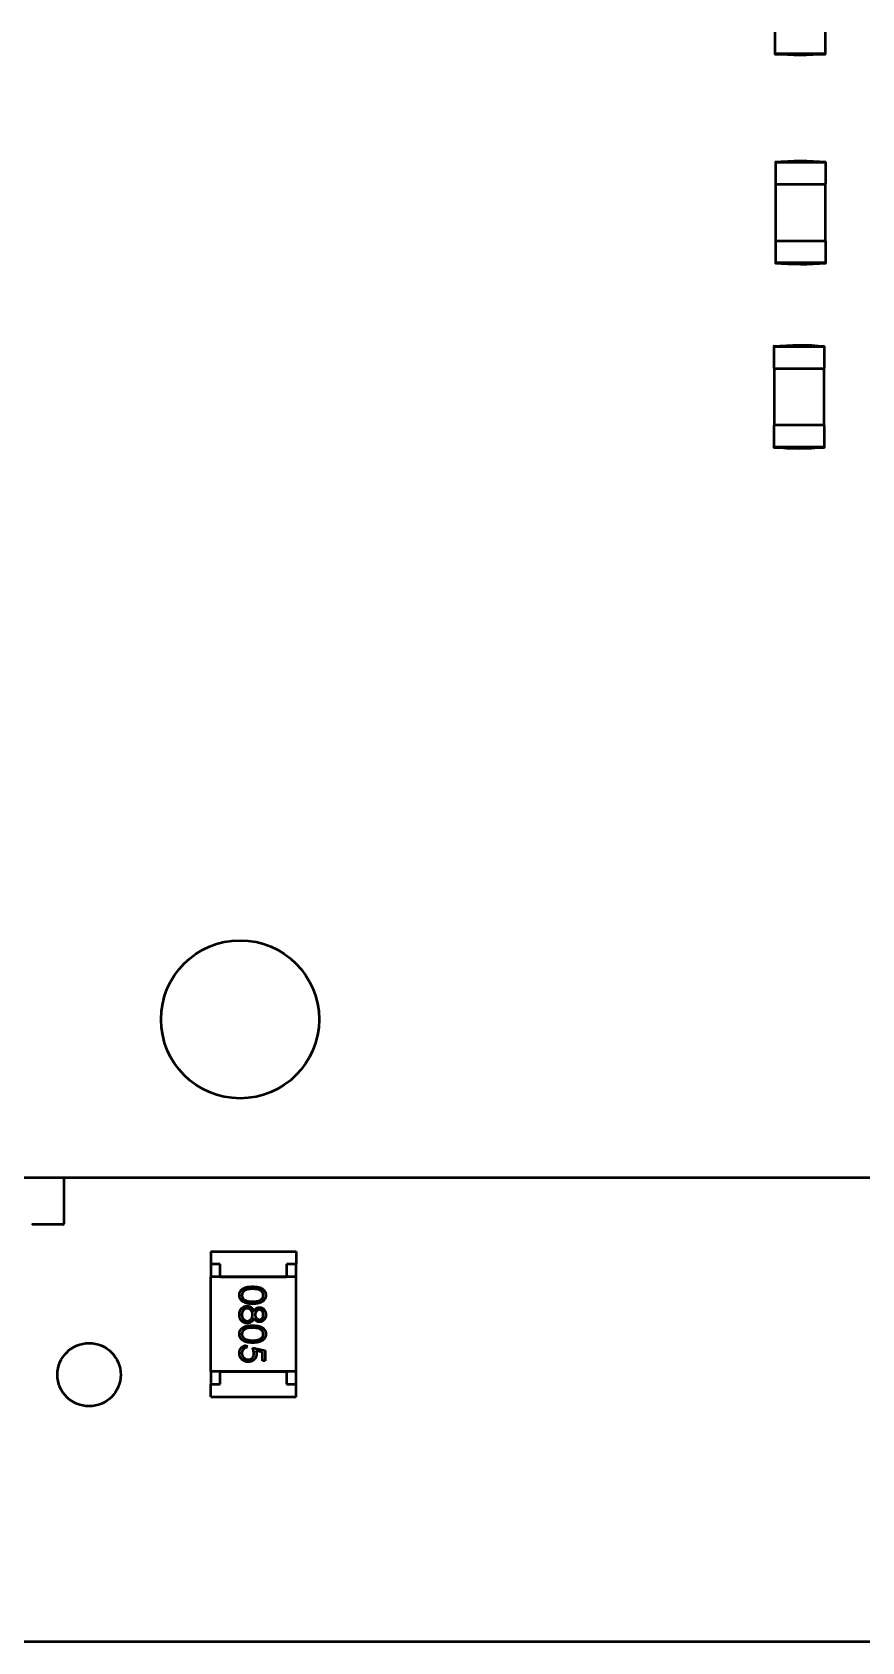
# Model space of a CAD drawing. Header units: millimetres. Extents: x -351 to 1050, y -103 to 376.
# Drawn here: x 120.84 to 133.97, y 192.88 to 218.35 of the extents above; entities that cross this region are included whole.
import ezdxf

# ---------------------------------------------------------------- set-up
doc = ezdxf.new("R2010")
doc.units = ezdxf.units.MM
doc.layers.add('Видимый контур (ГОСТ)', color=7, linetype='Continuous', lineweight=50)

msp = doc.modelspace()

# ---------------------------------------------------------------- linework, layer by layer
at = {"layer": 'Видимый контур (ГОСТ)'}
for p, q in [((132.595, 218.348), (132.595, 218.003)), ((133.395, 218.005), (133.395, 218.348)), ((133.39, 218.008), (132.6, 218.008)), ((132.601, 216.295), (132.601, 215.95)), ((132.606, 216.29), (133.397, 216.29)), ((133.401, 215.947), (133.401, 216.29)), ((132.603, 215.945), (133.398, 215.945)), ((132.611, 215.045), (132.611, 215.945)), ((133.396, 215.045), (133.396, 215.945)), ((132.601, 215.04), (132.601, 214.695)), ((132.603, 215.045), (132.603, 215.045)), ((133.398, 215.045), (132.603, 215.045)), ((133.401, 214.697), (133.401, 215.04)), ((133.396, 214.7), (132.606, 214.7)), ((132.579, 213.379), (132.579, 213.034)), ((132.584, 213.374), (133.376, 213.374)), ((133.379, 213.032), (133.379, 213.374)), ((132.582, 213.029), (133.377, 213.029)), ((132.589, 212.129), (132.589, 213.029)), ((133.374, 212.129), (133.374, 213.029)), ((132.579, 212.124), (132.579, 211.779)), ((132.582, 212.129), (132.582, 212.129)), ((133.376, 212.129), (132.582, 212.129)), ((133.379, 211.781), (133.379, 212.124)), ((133.374, 211.784), (132.584, 211.784)), ((108.133, 200.231), (168.133, 200.231)), ((121.344, 200.231), (121.344, 199.495)), ((120.844, 199.495), (120.844, 199.485)), ((121.334, 199.485), (120.844, 199.485)), ((123.669, 199.06), (125.019, 199.06)), ((123.669, 199.06), (123.669, 198.86)), ((125.019, 199.06), (125.019, 198.86)), ((123.669, 198.86), (123.669, 198.66)), ((123.819, 198.86), (123.669, 198.86)), ((125.019, 198.66), (123.669, 198.66)), ((123.669, 197.16), (123.669, 198.66)), ((123.819, 198.66), (123.819, 198.86)), ((123.819, 198.66), (124.869, 198.66)), ((124.869, 198.86), (124.869, 198.66)), ((125.019, 198.86), (124.869, 198.86)), ((125.019, 198.66), (125.019, 198.86)), ((125.019, 197.16), (125.019, 198.66)), ((124.234, 197.575), (124.234, 197.539)), ((124.331, 197.534), (124.531, 197.493)), ((124.49, 197.464), (124.385, 197.486)), ((124.49, 197.328), (124.49, 197.464)), ((124.531, 197.493), (124.531, 197.328)), ((123.669, 197.16), (123.669, 196.96)), ((125.019, 197.16), (123.669, 197.16)), ((123.819, 197.16), (124.869, 197.16)), ((123.819, 196.96), (123.819, 197.16)), ((124.531, 197.328), (124.49, 197.328)), ((124.869, 197.16), (124.869, 196.96)), ((125.019, 196.96), (125.019, 197.16)), ((123.669, 196.96), (123.819, 196.96)), ((123.669, 196.76), (123.669, 196.96)), ((124.869, 196.96), (125.019, 196.96)), ((125.019, 196.76), (125.019, 196.96)), ((123.669, 196.76), (125.019, 196.76)), ((161.487, 192.885), (57.929, 192.884))]:
    msp.add_line(p, q, dxfattribs=at)
for centre, radius in [((124.133, 202.731), 1.25), ((121.744, 197.11), 0.5)]:
    msp.add_circle(centre, radius, dxfattribs=at)
msp.add_arc((121.334, 199.495), 0.01, 270, 0, dxfattribs=at)
for points, knots in [([(132.6, 218.008), (132.6, 218.008), (132.6, 218.008), (132.599, 218.008), (132.599, 218.007), (132.598, 218.006), (132.597, 218.006), (132.596, 218.005), (132.596, 218.004), (132.595, 218.004), (132.595, 218.004), (132.595, 218.003), (132.595, 218.003), (132.599, 218.003)], [-0.000004627, -0.000004627, -0.000004627, -0.000004627, 0, 0, 0.000244554, 0.000244554, 0.000493338, 0.000493338, 0.000729146, 0.000729146, 0.000873472, 0.000873472, 0.001000129, 0.001000129, 0.001000129, 0.001000129]), ([(132.599, 218.003), (132.606, 218.003), (132.636, 218.003), (132.744, 218.003), (132.866, 218.003), (132.994, 218.003), (132.995, 218.003), (132.997, 218.003), (132.998, 218.003), (133.126, 218.003), (133.259, 218.003), (133.388, 218.003), (133.389, 218.003), (133.392, 218.006)], [-0.07591145, -0.07591145, -0.07591145, -0.07591145, -0.07504995, -0.07504995, -0.03886254, -0.03886254, -0.03855581, -0.03855581, -0.03824597, -0.03824597, 0, 0, 0.00034952, 0.00034952, 0.00034952, 0.00034952]), ([(133.392, 218.006), (133.39, 218.003), (133.39, 218.003), (133.391, 218.003), (133.391, 218.003), (133.391, 218.003)], [-0.08244542, -0.08244542, -0.08244542, -0.08244542, -0.08208078, -0.08208078, -0.04104041, -0.04104041, -0.04104041, -0.04104041]), ([(132.605, 216.295), (132.601, 216.295), (132.601, 216.295), (132.601, 216.294), (132.601, 216.294), (132.601, 216.294), (132.602, 216.293), (132.603, 216.292), (132.603, 216.292), (132.604, 216.291), (132.605, 216.29), (132.606, 216.29), (132.606, 216.29), (132.606, 216.29)], [0.0000022967, 0.0000022967, 0.0000022967, 0.0000022967, 0.0001123698, 0.0001123698, 0.0002377975, 0.0002377975, 0.0004427285, 0.0004427285, 0.0006589374, 0.0006589374, 0.0008714711, 0.0008714711, 0.0008754918, 0.0008754918, 0.0008754918, 0.0008754918]), ([(132.605, 216.295), (132.611, 216.295), (132.641, 216.295), (132.77, 216.295), (132.897, 216.295), (133, 216.295), (133.001, 216.295), (133.003, 216.295), (133.004, 216.295), (133.106, 216.295), (133.239, 216.295), (133.393, 216.295), (133.394, 216.295), (133.397, 216.292)], [-0.08231688, -0.08231688, -0.08231688, -0.08231688, -0.08162544, -0.08162544, -0.04673535, -0.04673535, -0.04631456, -0.04631456, -0.04585025, -0.04585025, 0, 0, 0.00034952, 0.00034952, 0.00034952, 0.00034952]), ([(133.397, 216.292), (133.396, 216.295), (133.396, 216.295), (133.396, 216.295), (133.397, 216.295), (133.397, 216.295)], [-0.08244542, -0.08244542, -0.08244542, -0.08244542, -0.08208078, -0.08208078, -0.04104041, -0.04104041, -0.04104041, -0.04104041]), ([(132.606, 214.7), (132.606, 214.7), (132.606, 214.7), (132.605, 214.699), (132.604, 214.698), (132.603, 214.697), (132.603, 214.697), (132.602, 214.696), (132.601, 214.695), (132.601, 214.695), (132.601, 214.695), (132.601, 214.695), (132.601, 214.695), (132.605, 214.695)], [-0.000004627, -0.000004627, -0.000004627, -0.000004627, 0, 0, 0.000244554, 0.000244554, 0.000493338, 0.000493338, 0.000729146, 0.000729146, 0.000873472, 0.000873472, 0.001000129, 0.001000129, 0.001000129, 0.001000129]), ([(132.605, 214.695), (132.611, 214.695), (132.641, 214.695), (132.749, 214.694), (132.872, 214.694), (132.999, 214.694), (133, 214.694), (133.002, 214.694), (133.003, 214.694), (133.131, 214.694), (133.265, 214.694), (133.393, 214.695), (133.394, 214.695), (133.397, 214.697)], [-0.07591145, -0.07591145, -0.07591145, -0.07591145, -0.07504995, -0.07504995, -0.03886254, -0.03886254, -0.03855581, -0.03855581, -0.03824597, -0.03824597, 0, 0, 0.00034952, 0.00034952, 0.00034952, 0.00034952]), ([(133.397, 214.697), (133.396, 214.695), (133.396, 214.695), (133.396, 214.694), (133.397, 214.694), (133.397, 214.694)], [-0.08244542, -0.08244542, -0.08244542, -0.08244542, -0.08208078, -0.08208078, -0.04104041, -0.04104041, -0.04104041, -0.04104041]), ([(132.583, 213.379), (132.579, 213.379), (132.579, 213.379), (132.579, 213.379), (132.58, 213.379), (132.58, 213.378), (132.58, 213.378), (132.581, 213.377), (132.582, 213.377), (132.583, 213.375), (132.584, 213.375), (132.584, 213.374), (132.584, 213.374), (132.584, 213.374)], [0.0000022967, 0.0000022967, 0.0000022967, 0.0000022967, 0.0001123698, 0.0001123698, 0.0002377975, 0.0002377975, 0.0004427285, 0.0004427285, 0.0006589374, 0.0006589374, 0.0008714711, 0.0008714711, 0.0008754918, 0.0008754918, 0.0008754918, 0.0008754918]), ([(132.583, 213.379), (132.59, 213.379), (132.62, 213.379), (132.749, 213.38), (132.876, 213.38), (132.979, 213.38), (132.98, 213.38), (132.982, 213.38), (132.983, 213.38), (133.085, 213.38), (133.218, 213.38), (133.372, 213.379), (133.373, 213.379), (133.376, 213.376)], [-0.08231688, -0.08231688, -0.08231688, -0.08231688, -0.08162544, -0.08162544, -0.04673535, -0.04673535, -0.04631456, -0.04631456, -0.04585025, -0.04585025, 0, 0, 0.00034952, 0.00034952, 0.00034952, 0.00034952]), ([(133.376, 213.376), (133.374, 213.379), (133.374, 213.379), (133.375, 213.38), (133.375, 213.38), (133.375, 213.38)], [-0.08244542, -0.08244542, -0.08244542, -0.08244542, -0.08208078, -0.08208078, -0.04104041, -0.04104041, -0.04104041, -0.04104041]), ([(132.584, 211.784), (132.584, 211.784), (132.584, 211.784), (132.584, 211.784), (132.583, 211.783), (132.582, 211.782), (132.581, 211.781), (132.58, 211.78), (132.58, 211.78), (132.58, 211.78), (132.579, 211.78), (132.579, 211.779), (132.579, 211.779), (132.583, 211.779)], [-0.000004627, -0.000004627, -0.000004627, -0.000004627, 0, 0, 0.000244554, 0.000244554, 0.000493338, 0.000493338, 0.000729146, 0.000729146, 0.000873472, 0.000873472, 0.001000129, 0.001000129, 0.001000129, 0.001000129]), ([(132.583, 211.779), (132.59, 211.779), (132.62, 211.779), (132.728, 211.779), (132.85, 211.779), (132.978, 211.779), (132.979, 211.779), (132.981, 211.779), (132.982, 211.779), (133.11, 211.779), (133.243, 211.779), (133.372, 211.779), (133.373, 211.779), (133.376, 211.782)], [-0.07591145, -0.07591145, -0.07591145, -0.07591145, -0.07504995, -0.07504995, -0.03886254, -0.03886254, -0.03855581, -0.03855581, -0.03824597, -0.03824597, 0, 0, 0.00034952, 0.00034952, 0.00034952, 0.00034952]), ([(133.376, 211.782), (133.374, 211.779), (133.374, 211.779), (133.375, 211.779), (133.375, 211.779), (133.375, 211.779)], [-0.08244542, -0.08244542, -0.08244542, -0.08244542, -0.08208078, -0.08208078, -0.04104041, -0.04104041, -0.04104041, -0.04104041]), ([(124.121, 198.369), (124.121, 198.372), (124.121, 198.378), (124.122, 198.388), (124.124, 198.397), (124.126, 198.405), (124.129, 198.414), (124.133, 198.422), (124.138, 198.43), (124.143, 198.438), (124.149, 198.445), (124.155, 198.452), (124.162, 198.459), (124.17, 198.465), (124.179, 198.471), (124.188, 198.476), (124.198, 198.481), (124.209, 198.486), (124.22, 198.49), (124.233, 198.493), (124.247, 198.496), (124.261, 198.499), (124.277, 198.501), (124.294, 198.502), (124.312, 198.503), (124.325, 198.503), (124.331, 198.503)], [0, 0, 0, 0, 0.033787, 0.066622, 0.099285, 0.131361, 0.163585, 0.196104, 0.228902, 0.262158, 0.295991, 0.330218, 0.36506, 0.400951, 0.43762, 0.475708, 0.515381, 0.556414, 0.599765, 0.646424, 0.696431, 0.749782, 0.806573, 0.867436, 0.931887, 1, 1, 1, 1]), ([(124.331, 198.231), (124.325, 198.231), (124.313, 198.231), (124.295, 198.232), (124.279, 198.233), (124.264, 198.235), (124.249, 198.238), (124.235, 198.241), (124.223, 198.245), (124.211, 198.249), (124.2, 198.254), (124.19, 198.259), (124.181, 198.264), (124.172, 198.27), (124.164, 198.277), (124.156, 198.284), (124.149, 198.291), (124.143, 198.299), (124.138, 198.307), (124.133, 198.315), (124.13, 198.323), (124.126, 198.332), (124.124, 198.341), (124.122, 198.35), (124.121, 198.36), (124.121, 198.366), (124.121, 198.369)], [0, 0, 0, 0, 0.065063, 0.126773, 0.185516, 0.240765, 0.29298, 0.34225, 0.388919, 0.432776, 0.474628, 0.514775, 0.553606, 0.591426, 0.628028, 0.663804, 0.698984, 0.733591, 0.767628, 0.801208, 0.834264, 0.866981, 0.89972, 0.932702, 0.966176, 1, 1, 1, 1]), ([(124.331, 198.467), (124.326, 198.467), (124.315, 198.467), (124.3, 198.466), (124.286, 198.465), (124.273, 198.464), (124.261, 198.462), (124.25, 198.46), (124.24, 198.458), (124.231, 198.455), (124.223, 198.451), (124.215, 198.448), (124.208, 198.444), (124.201, 198.44), (124.195, 198.435), (124.189, 198.43), (124.184, 198.424), (124.178, 198.417), (124.172, 198.407), (124.166, 198.394), (124.163, 198.381), (124.162, 198.372), (124.162, 198.368)], [0, 0, 0, 0, 0.072951, 0.141584, 0.205926, 0.265301, 0.320597, 0.371817, 0.41879, 0.461699, 0.502134, 0.540804, 0.578181, 0.614297, 0.649678, 0.684299, 0.718359, 0.752081, 0.817652, 0.879722, 0.939966, 1, 1, 1, 1]), ([(124.162, 198.368), (124.162, 198.363), (124.162, 198.355), (124.166, 198.342), (124.171, 198.329), (124.178, 198.319), (124.184, 198.312), (124.189, 198.306), (124.194, 198.301), (124.2, 198.297), (124.207, 198.293), (124.214, 198.289), (124.222, 198.285), (124.228, 198.283), (124.231, 198.282)], [0, 0, 0, 0, 0.112813, 0.225394, 0.339595, 0.459675, 0.521735, 0.583926, 0.648174, 0.713881, 0.781004, 0.851451, 0.924051, 1, 1, 1, 1]), ([(124.331, 198.503), (124.337, 198.503), (124.35, 198.503), (124.368, 198.502), (124.385, 198.501), (124.401, 198.499), (124.416, 198.496), (124.429, 198.493), (124.442, 198.49), (124.453, 198.486), (124.464, 198.482), (124.474, 198.477), (124.483, 198.471), (124.492, 198.466), (124.499, 198.459), (124.507, 198.453), (124.513, 198.446), (124.519, 198.438), (124.524, 198.43), (124.529, 198.422), (124.533, 198.414), (124.536, 198.405), (124.538, 198.397), (124.54, 198.388), (124.541, 198.378), (124.541, 198.372), (124.541, 198.369)], [0, 0, 0, 0, 0.068595, 0.133246, 0.194313, 0.251279, 0.304513, 0.354235, 0.400481, 0.443411, 0.484015, 0.523252, 0.561042, 0.5979, 0.633518, 0.668314, 0.702496, 0.736685, 0.770293, 0.803437, 0.835913, 0.86846, 0.900847, 0.933467, 0.966258, 1, 1, 1, 1]), ([(124.5, 198.368), (124.5, 198.372), (124.5, 198.381), (124.496, 198.394), (124.491, 198.407), (124.484, 198.417), (124.478, 198.424), (124.473, 198.43), (124.468, 198.435), (124.461, 198.439), (124.455, 198.444), (124.447, 198.448), (124.44, 198.451), (124.431, 198.455), (124.422, 198.458), (124.412, 198.46), (124.401, 198.462), (124.389, 198.464), (124.376, 198.465), (124.362, 198.466), (124.347, 198.467), (124.336, 198.467), (124.331, 198.467)], [0, 0, 0, 0, 0.060387, 0.120883, 0.182755, 0.247811, 0.281299, 0.315088, 0.349702, 0.384857, 0.420966, 0.458511, 0.497175, 0.537602, 0.580503, 0.627468, 0.678388, 0.733983, 0.793747, 0.857714, 0.926698, 1, 1, 1, 1]), ([(124.541, 198.369), (124.541, 198.366), (124.541, 198.36), (124.54, 198.35), (124.538, 198.341), (124.536, 198.332), (124.533, 198.323), (124.529, 198.315), (124.524, 198.307), (124.519, 198.299), (124.513, 198.291), (124.506, 198.284), (124.499, 198.277), (124.491, 198.271), (124.482, 198.265), (124.473, 198.259), (124.462, 198.254), (124.451, 198.249), (124.44, 198.245), (124.427, 198.241), (124.413, 198.238), (124.399, 198.235), (124.383, 198.233), (124.367, 198.232), (124.349, 198.231), (124.337, 198.231), (124.331, 198.231)], [0, 0, 0, 0, 0.033788, 0.067194, 0.099862, 0.132567, 0.165151, 0.197913, 0.231319, 0.265083, 0.299255, 0.334399, 0.369943, 0.406284, 0.444064, 0.482998, 0.523354, 0.565537, 0.609613, 0.656391, 0.705885, 0.758325, 0.813832, 0.872795, 0.934722, 1, 1, 1, 1]), ([(124.331, 198.267), (124.336, 198.267), (124.345, 198.267), (124.359, 198.268), (124.372, 198.269), (124.385, 198.27), (124.396, 198.272), (124.408, 198.274), (124.418, 198.277), (124.428, 198.28), (124.437, 198.284), (124.445, 198.288), (124.453, 198.292), (124.46, 198.296), (124.467, 198.301), (124.473, 198.306), (124.478, 198.312), (124.484, 198.319), (124.491, 198.329), (124.496, 198.342), (124.5, 198.355), (124.5, 198.363), (124.5, 198.368)], [0, 0, 0, 0, 0.065681, 0.128486, 0.188175, 0.245106, 0.299448, 0.350823, 0.399942, 0.446672, 0.491255, 0.533376, 0.573853, 0.612526, 0.649597, 0.685532, 0.720106, 0.753838, 0.818925, 0.880493, 0.940311, 1, 1, 1, 1]), ([(124.121, 198.06), (124.121, 198.065), (124.121, 198.076), (124.123, 198.091), (124.126, 198.105), (124.13, 198.118), (124.136, 198.13), (124.142, 198.142), (124.15, 198.152), (124.159, 198.161), (124.169, 198.169), (124.179, 198.176), (124.189, 198.182), (124.2, 198.187), (124.211, 198.19), (124.222, 198.193), (124.233, 198.195), (124.241, 198.195), (124.244, 198.195)], [0, 0, 0, 0, 0.078556, 0.152863, 0.22356, 0.290375, 0.355403, 0.418291, 0.480389, 0.543073, 0.604924, 0.664398, 0.721943, 0.778375, 0.83383, 0.888861, 0.944089, 1, 1, 1, 1]), ([(124.243, 198.159), (124.24, 198.159), (124.232, 198.159), (124.222, 198.156), (124.212, 198.152), (124.202, 198.147), (124.193, 198.14), (124.185, 198.132), (124.178, 198.122), (124.172, 198.112), (124.167, 198.1), (124.164, 198.087), (124.162, 198.073), (124.162, 198.064), (124.162, 198.059)], [0, 0, 0, 0, 0.074898, 0.148596, 0.224471, 0.302323, 0.381919, 0.461149, 0.542417, 0.626716, 0.714597, 0.804903, 0.900127, 1, 1, 1, 1]), ([(124.231, 198.282), (124.234, 198.281), (124.241, 198.278), (124.253, 198.275), (124.264, 198.273), (124.277, 198.27), (124.29, 198.269), (124.303, 198.268), (124.317, 198.267), (124.326, 198.267), (124.331, 198.267)], [0, 0, 0, 0, 0.110588, 0.224542, 0.342503, 0.464324, 0.590756, 0.722227, 0.858843, 1, 1, 1, 1]), ([(124.331, 198.057), (124.331, 198.061), (124.331, 198.068), (124.33, 198.078), (124.328, 198.088), (124.325, 198.097), (124.321, 198.106), (124.316, 198.114), (124.311, 198.122), (124.305, 198.13), (124.298, 198.137), (124.291, 198.143), (124.284, 198.148), (124.276, 198.152), (124.268, 198.155), (124.26, 198.157), (124.252, 198.159), (124.246, 198.159), (124.243, 198.159)], [0, 0, 0, 0, 0.071269, 0.139812, 0.206497, 0.271535, 0.336082, 0.400528, 0.464984, 0.53005, 0.594423, 0.655583, 0.714849, 0.772115, 0.828999, 0.885122, 0.942079, 1, 1, 1, 1]), ([(124.244, 198.195), (124.247, 198.195), (124.253, 198.195), (124.261, 198.194), (124.269, 198.193), (124.277, 198.191), (124.284, 198.188), (124.292, 198.185), (124.299, 198.181), (124.306, 198.177), (124.312, 198.171), (124.319, 198.166), (124.325, 198.159), (124.331, 198.152), (124.337, 198.144), (124.343, 198.135), (124.349, 198.126), (124.352, 198.12), (124.354, 198.116)], [0, 0, 0, 0, 0.058854, 0.116315, 0.172675, 0.22878, 0.28458, 0.340257, 0.39663, 0.453507, 0.512318, 0.572648, 0.636022, 0.702363, 0.771483, 0.844184, 0.92007, 1, 1, 1, 1]), ([(124.354, 198.116), (124.356, 198.121), (124.361, 198.13), (124.37, 198.142), (124.38, 198.152), (124.391, 198.16), (124.402, 198.167), (124.414, 198.171), (124.426, 198.174), (124.435, 198.174), (124.439, 198.175)], [0, 0, 0, 0, 0.14586, 0.282426, 0.41085, 0.535029, 0.654701, 0.770133, 0.884556, 1, 1, 1, 1]), ([(124.438, 198.139), (124.436, 198.139), (124.432, 198.138), (124.426, 198.137), (124.42, 198.135), (124.414, 198.133), (124.408, 198.129), (124.403, 198.125), (124.398, 198.12), (124.392, 198.115), (124.388, 198.108), (124.384, 198.102), (124.38, 198.095), (124.377, 198.088), (124.375, 198.081), (124.373, 198.073), (124.372, 198.066), (124.372, 198.061), (124.372, 198.058)], [0, 0, 0, 0, 0.054564, 0.107826, 0.161924, 0.21751, 0.274498, 0.334815, 0.397555, 0.464755, 0.532901, 0.600097, 0.665354, 0.731084, 0.796883, 0.863292, 0.930831, 1, 1, 1, 1]), ([(124.5, 198.059), (124.5, 198.062), (124.5, 198.068), (124.499, 198.076), (124.498, 198.083), (124.496, 198.091), (124.493, 198.098), (124.49, 198.104), (124.486, 198.11), (124.482, 198.116), (124.477, 198.121), (124.472, 198.126), (124.467, 198.13), (124.462, 198.133), (124.456, 198.136), (124.45, 198.137), (124.444, 198.139), (124.44, 198.139), (124.438, 198.139)], [0, 0, 0, 0, 0.075243, 0.147209, 0.216447, 0.284025, 0.350655, 0.415031, 0.47963, 0.544652, 0.608044, 0.667828, 0.725114, 0.780992, 0.835527, 0.889438, 0.944072, 1, 1, 1, 1]), ([(124.439, 198.175), (124.443, 198.174), (124.452, 198.174), (124.464, 198.171), (124.477, 198.166), (124.489, 198.159), (124.501, 198.151), (124.511, 198.141), (124.52, 198.129), (124.528, 198.116), (124.534, 198.103), (124.538, 198.088), (124.541, 198.073), (124.541, 198.063), (124.541, 198.057)], [0, 0, 0, 0, 0.074058, 0.14887, 0.226668, 0.307735, 0.391157, 0.473929, 0.557928, 0.644989, 0.733364, 0.821092, 0.909287, 1, 1, 1, 1]), ([(124.165, 197.954), (124.161, 197.957), (124.154, 197.963), (124.145, 197.974), (124.138, 197.986), (124.132, 197.999), (124.127, 198.013), (124.123, 198.027), (124.121, 198.043), (124.121, 198.054), (124.121, 198.06)], [0, 0, 0, 0, 0.119283, 0.237093, 0.354796, 0.474576, 0.59746, 0.724926, 0.858883, 1, 1, 1, 1]), ([(124.121, 197.754), (124.121, 197.757), (124.121, 197.763), (124.122, 197.772), (124.124, 197.781), (124.126, 197.79), (124.129, 197.798), (124.133, 197.807), (124.138, 197.815), (124.143, 197.823), (124.149, 197.83), (124.155, 197.837), (124.162, 197.844), (124.17, 197.85), (124.179, 197.856), (124.188, 197.861), (124.198, 197.866), (124.209, 197.87), (124.22, 197.874), (124.233, 197.878), (124.247, 197.881), (124.261, 197.883), (124.277, 197.885), (124.294, 197.886), (124.312, 197.887), (124.325, 197.887), (124.331, 197.887)], [0, 0, 0, 0, 0.033787, 0.066622, 0.099285, 0.131361, 0.163585, 0.196104, 0.228902, 0.262158, 0.295991, 0.330218, 0.36506, 0.400951, 0.43762, 0.475708, 0.515381, 0.556414, 0.599765, 0.646424, 0.696431, 0.749782, 0.806573, 0.867436, 0.931887, 1, 1, 1, 1]), ([(124.162, 198.059), (124.162, 198.056), (124.162, 198.048), (124.163, 198.038), (124.165, 198.028), (124.168, 198.018), (124.172, 198.009), (124.176, 198.001), (124.181, 197.993), (124.187, 197.986), (124.194, 197.98), (124.201, 197.974), (124.208, 197.97), (124.215, 197.966), (124.223, 197.963), (124.23, 197.961), (124.239, 197.959), (124.244, 197.959), (124.247, 197.959)], [0, 0, 0, 0, 0.076559, 0.149161, 0.218827, 0.285567, 0.350313, 0.414125, 0.477179, 0.540368, 0.602202, 0.662034, 0.719934, 0.775907, 0.831115, 0.886667, 0.942552, 1, 1, 1, 1]), ([(124.248, 197.923), (124.244, 197.923), (124.236, 197.924), (124.225, 197.925), (124.214, 197.927), (124.203, 197.931), (124.193, 197.935), (124.183, 197.94), (124.174, 197.946), (124.168, 197.951), (124.165, 197.954)], [0, 0, 0, 0, 0.128158, 0.253673, 0.377325, 0.499385, 0.622918, 0.745839, 0.871395, 1, 1, 1, 1]), ([(124.247, 197.959), (124.25, 197.959), (124.255, 197.959), (124.263, 197.961), (124.271, 197.963), (124.278, 197.966), (124.285, 197.97), (124.292, 197.975), (124.299, 197.981), (124.306, 197.988), (124.312, 197.995), (124.317, 198.003), (124.321, 198.011), (124.325, 198.019), (124.328, 198.028), (124.33, 198.038), (124.331, 198.047), (124.331, 198.054), (124.331, 198.057)], [0, 0, 0, 0, 0.057339, 0.113063, 0.169181, 0.225775, 0.283826, 0.343454, 0.405907, 0.471392, 0.538003, 0.603064, 0.667602, 0.732225, 0.797005, 0.863048, 0.930357, 1, 1, 1, 1]), ([(124.354, 198.001), (124.352, 197.997), (124.349, 197.991), (124.344, 197.982), (124.338, 197.974), (124.332, 197.966), (124.326, 197.959), (124.32, 197.952), (124.314, 197.947), (124.307, 197.942), (124.301, 197.937), (124.294, 197.934), (124.287, 197.93), (124.279, 197.928), (124.272, 197.926), (124.264, 197.924), (124.256, 197.924), (124.25, 197.923), (124.248, 197.923)], [0, 0, 0, 0, 0.079525, 0.1551, 0.22722, 0.295911, 0.362056, 0.42552, 0.485813, 0.544495, 0.60146, 0.657841, 0.713974, 0.769468, 0.82613, 0.882885, 0.940701, 1, 1, 1, 1]), ([(124.331, 197.887), (124.337, 197.887), (124.35, 197.887), (124.368, 197.886), (124.385, 197.885), (124.401, 197.883), (124.416, 197.881), (124.429, 197.878), (124.442, 197.875), (124.453, 197.871), (124.464, 197.866), (124.474, 197.861), (124.483, 197.856), (124.492, 197.85), (124.499, 197.844), (124.507, 197.837), (124.513, 197.83), (124.519, 197.823), (124.524, 197.815), (124.529, 197.807), (124.533, 197.799), (124.536, 197.79), (124.538, 197.781), (124.54, 197.772), (124.541, 197.763), (124.541, 197.757), (124.541, 197.754)], [0, 0, 0, 0, 0.068595, 0.133246, 0.194313, 0.251279, 0.304513, 0.354235, 0.400481, 0.443411, 0.484015, 0.523252, 0.561042, 0.5979, 0.633518, 0.668314, 0.702496, 0.736685, 0.770293, 0.803437, 0.835913, 0.86846, 0.900847, 0.933467, 0.966258, 1, 1, 1, 1]), ([(124.438, 197.944), (124.433, 197.944), (124.425, 197.944), (124.412, 197.947), (124.401, 197.952), (124.39, 197.958), (124.38, 197.966), (124.37, 197.976), (124.361, 197.987), (124.357, 197.996), (124.354, 198.001)], [0, 0, 0, 0, 0.121904, 0.239413, 0.35541, 0.472091, 0.592859, 0.718703, 0.854892, 1, 1, 1, 1]), ([(124.372, 198.058), (124.372, 198.054), (124.372, 198.048), (124.374, 198.038), (124.377, 198.028), (124.381, 198.019), (124.386, 198.01), (124.392, 198.002), (124.399, 197.996), (124.406, 197.99), (124.415, 197.985), (124.423, 197.982), (124.431, 197.98), (124.436, 197.98), (124.439, 197.98)], [0, 0, 0, 0, 0.08969, 0.178494, 0.266838, 0.356558, 0.445334, 0.530806, 0.614076, 0.697707, 0.779142, 0.855354, 0.928557, 1, 1, 1, 1]), ([(124.541, 198.057), (124.541, 198.052), (124.541, 198.042), (124.538, 198.027), (124.534, 198.013), (124.527, 198), (124.52, 197.987), (124.511, 197.976), (124.5, 197.967), (124.489, 197.959), (124.477, 197.952), (124.464, 197.947), (124.451, 197.944), (124.442, 197.944), (124.438, 197.944)], [0, 0, 0, 0, 0.08941, 0.176306, 0.262626, 0.349446, 0.435498, 0.518928, 0.601355, 0.684256, 0.765807, 0.844877, 0.92228, 1, 1, 1, 1]), ([(124.439, 197.98), (124.441, 197.98), (124.445, 197.98), (124.45, 197.981), (124.456, 197.983), (124.461, 197.985), (124.466, 197.988), (124.471, 197.991), (124.476, 197.995), (124.481, 198), (124.486, 198.005), (124.49, 198.011), (124.493, 198.018), (124.496, 198.025), (124.498, 198.033), (124.499, 198.041), (124.5, 198.05), (124.5, 198.056), (124.5, 198.059)], [0, 0, 0, 0, 0.050902, 0.101034, 0.151084, 0.203062, 0.256248, 0.310847, 0.368769, 0.430015, 0.49252, 0.556049, 0.621996, 0.690192, 0.761385, 0.836356, 0.915487, 1, 1, 1, 1]), ([(124.331, 197.616), (124.325, 197.616), (124.313, 197.616), (124.295, 197.617), (124.279, 197.618), (124.264, 197.62), (124.249, 197.622), (124.235, 197.626), (124.223, 197.629), (124.211, 197.633), (124.2, 197.638), (124.19, 197.643), (124.181, 197.649), (124.172, 197.655), (124.164, 197.661), (124.156, 197.668), (124.149, 197.675), (124.143, 197.683), (124.138, 197.691), (124.133, 197.699), (124.13, 197.708), (124.126, 197.717), (124.124, 197.726), (124.122, 197.735), (124.121, 197.744), (124.121, 197.75), (124.121, 197.754)], [0, 0, 0, 0, 0.065063, 0.126773, 0.185516, 0.240765, 0.29298, 0.34225, 0.388919, 0.432776, 0.474628, 0.514775, 0.553606, 0.591426, 0.628028, 0.663804, 0.698984, 0.733591, 0.767628, 0.801208, 0.834264, 0.866981, 0.89972, 0.932702, 0.966176, 1, 1, 1, 1]), ([(124.331, 197.851), (124.326, 197.851), (124.315, 197.851), (124.3, 197.851), (124.286, 197.85), (124.273, 197.849), (124.261, 197.847), (124.25, 197.845), (124.24, 197.842), (124.231, 197.839), (124.223, 197.836), (124.215, 197.832), (124.208, 197.829), (124.201, 197.824), (124.195, 197.819), (124.189, 197.814), (124.184, 197.809), (124.178, 197.801), (124.172, 197.791), (124.166, 197.779), (124.163, 197.766), (124.162, 197.757), (124.162, 197.752)], [0, 0, 0, 0, 0.072951, 0.141584, 0.205926, 0.265301, 0.320597, 0.371817, 0.41879, 0.461699, 0.502134, 0.540804, 0.578181, 0.614297, 0.649678, 0.684299, 0.718359, 0.752081, 0.817652, 0.879722, 0.939966, 1, 1, 1, 1]), ([(124.162, 197.752), (124.162, 197.748), (124.162, 197.739), (124.166, 197.726), (124.171, 197.714), (124.178, 197.704), (124.184, 197.696), (124.189, 197.691), (124.194, 197.686), (124.2, 197.681), (124.207, 197.677), (124.214, 197.673), (124.222, 197.67), (124.228, 197.668), (124.231, 197.667)], [0, 0, 0, 0, 0.112813, 0.225394, 0.339595, 0.459675, 0.521735, 0.583926, 0.648174, 0.713881, 0.781004, 0.851451, 0.924051, 1, 1, 1, 1]), ([(124.231, 197.667), (124.234, 197.665), (124.241, 197.663), (124.253, 197.66), (124.264, 197.657), (124.277, 197.655), (124.29, 197.654), (124.303, 197.652), (124.317, 197.652), (124.326, 197.652), (124.331, 197.651)], [0, 0, 0, 0, 0.110588, 0.224542, 0.342503, 0.464324, 0.590756, 0.722227, 0.858843, 1, 1, 1, 1]), ([(124.5, 197.752), (124.5, 197.757), (124.5, 197.766), (124.496, 197.779), (124.491, 197.791), (124.484, 197.801), (124.478, 197.809), (124.473, 197.814), (124.468, 197.819), (124.461, 197.824), (124.455, 197.828), (124.447, 197.832), (124.44, 197.836), (124.431, 197.839), (124.422, 197.842), (124.412, 197.845), (124.401, 197.847), (124.389, 197.848), (124.376, 197.85), (124.362, 197.851), (124.347, 197.851), (124.336, 197.851), (124.331, 197.851)], [0, 0, 0, 0, 0.060387, 0.120883, 0.182755, 0.247811, 0.281299, 0.315088, 0.349702, 0.384857, 0.420966, 0.458511, 0.497175, 0.537602, 0.580503, 0.627468, 0.678388, 0.733983, 0.793747, 0.857714, 0.926698, 1, 1, 1, 1]), ([(124.541, 197.754), (124.541, 197.75), (124.541, 197.744), (124.54, 197.735), (124.538, 197.726), (124.536, 197.717), (124.533, 197.708), (124.529, 197.7), (124.524, 197.691), (124.519, 197.683), (124.513, 197.676), (124.506, 197.669), (124.499, 197.662), (124.491, 197.655), (124.482, 197.649), (124.473, 197.644), (124.462, 197.639), (124.451, 197.634), (124.44, 197.629), (124.427, 197.626), (124.413, 197.623), (124.399, 197.62), (124.383, 197.618), (124.367, 197.617), (124.349, 197.616), (124.337, 197.616), (124.331, 197.616)], [0, 0, 0, 0, 0.033788, 0.067194, 0.099862, 0.132567, 0.165151, 0.197913, 0.231319, 0.265083, 0.299255, 0.334399, 0.369943, 0.406284, 0.444064, 0.482998, 0.523354, 0.565537, 0.609613, 0.656391, 0.705885, 0.758325, 0.813832, 0.872795, 0.934722, 1, 1, 1, 1]), ([(124.331, 197.651), (124.336, 197.652), (124.345, 197.652), (124.359, 197.652), (124.372, 197.653), (124.385, 197.655), (124.396, 197.657), (124.408, 197.659), (124.418, 197.662), (124.428, 197.665), (124.437, 197.668), (124.445, 197.672), (124.453, 197.676), (124.46, 197.681), (124.467, 197.686), (124.473, 197.691), (124.478, 197.696), (124.484, 197.704), (124.491, 197.714), (124.496, 197.726), (124.5, 197.739), (124.5, 197.748), (124.5, 197.752)], [0, 0, 0, 0, 0.065681, 0.128486, 0.188175, 0.245106, 0.299448, 0.350823, 0.399942, 0.446672, 0.491255, 0.533376, 0.573853, 0.612526, 0.649597, 0.685532, 0.720106, 0.753838, 0.818925, 0.880493, 0.940311, 1, 1, 1, 1]), ([(124.121, 197.453), (124.121, 197.457), (124.121, 197.464), (124.123, 197.476), (124.125, 197.487), (124.129, 197.497), (124.133, 197.508), (124.138, 197.517), (124.145, 197.526), (124.152, 197.535), (124.16, 197.543), (124.169, 197.55), (124.178, 197.556), (124.188, 197.561), (124.199, 197.566), (124.21, 197.57), (124.222, 197.573), (124.23, 197.574), (124.234, 197.575)], [0, 0, 0, 0, 0.065421, 0.128708, 0.190236, 0.250724, 0.310637, 0.370766, 0.431615, 0.493523, 0.555883, 0.617342, 0.678668, 0.740711, 0.802985, 0.866803, 0.932347, 1, 1, 1, 1]), ([(124.262, 197.313), (124.259, 197.313), (124.252, 197.313), (124.242, 197.314), (124.233, 197.315), (124.224, 197.317), (124.215, 197.32), (124.206, 197.323), (124.197, 197.327), (124.189, 197.331), (124.181, 197.336), (124.174, 197.341), (124.166, 197.347), (124.16, 197.353), (124.154, 197.359), (124.148, 197.366), (124.143, 197.373), (124.138, 197.381), (124.134, 197.389), (124.131, 197.397), (124.128, 197.405), (124.125, 197.414), (124.123, 197.423), (124.122, 197.433), (124.121, 197.443), (124.121, 197.449), (124.121, 197.453)], [0, 0, 0, 0, 0.044014, 0.087434, 0.130118, 0.172554, 0.214555, 0.256298, 0.298438, 0.340849, 0.382715, 0.423924, 0.464246, 0.504074, 0.543862, 0.583567, 0.623094, 0.663229, 0.703551, 0.743938, 0.784541, 0.82575, 0.867757, 0.910745, 0.954914, 1, 1, 1, 1]), ([(124.234, 197.539), (124.23, 197.538), (124.223, 197.536), (124.212, 197.532), (124.203, 197.528), (124.195, 197.522), (124.188, 197.516), (124.181, 197.509), (124.176, 197.5), (124.171, 197.491), (124.167, 197.481), (124.164, 197.471), (124.162, 197.461), (124.162, 197.454), (124.162, 197.45)], [0, 0, 0, 0, 0.094687, 0.181994, 0.264377, 0.34218, 0.418618, 0.496509, 0.577369, 0.661511, 0.746733, 0.831258, 0.915206, 1, 1, 1, 1]), ([(124.162, 197.45), (124.162, 197.447), (124.162, 197.44), (124.164, 197.43), (124.166, 197.421), (124.169, 197.412), (124.173, 197.403), (124.178, 197.394), (124.184, 197.386), (124.191, 197.379), (124.198, 197.372), (124.206, 197.366), (124.215, 197.361), (124.223, 197.356), (124.233, 197.353), (124.243, 197.351), (124.253, 197.349), (124.26, 197.349), (124.263, 197.349)], [0, 0, 0, 0, 0.064207, 0.126425, 0.18768, 0.248216, 0.308305, 0.369661, 0.431699, 0.495947, 0.559758, 0.622295, 0.683911, 0.745092, 0.80674, 0.869087, 0.93329, 1, 1, 1, 1]), ([(124.393, 197.439), (124.393, 197.434), (124.392, 197.426), (124.391, 197.413), (124.388, 197.401), (124.384, 197.389), (124.379, 197.378), (124.372, 197.367), (124.365, 197.358), (124.356, 197.348), (124.347, 197.34), (124.336, 197.333), (124.326, 197.327), (124.314, 197.322), (124.302, 197.318), (124.289, 197.315), (124.276, 197.313), (124.266, 197.313), (124.262, 197.313)], [0, 0, 0, 0, 0.065808, 0.129394, 0.190894, 0.251281, 0.310815, 0.370371, 0.430768, 0.492881, 0.555104, 0.616067, 0.677256, 0.73826, 0.800762, 0.864778, 0.931045, 1, 1, 1, 1]), ([(124.263, 197.349), (124.267, 197.349), (124.273, 197.349), (124.282, 197.35), (124.291, 197.352), (124.299, 197.355), (124.307, 197.359), (124.314, 197.364), (124.321, 197.369), (124.327, 197.375), (124.333, 197.382), (124.338, 197.389), (124.342, 197.397), (124.346, 197.406), (124.348, 197.415), (124.35, 197.425), (124.351, 197.435), (124.352, 197.442), (124.352, 197.445)], [0, 0, 0, 0, 0.065351, 0.127916, 0.18836, 0.247216, 0.30563, 0.36377, 0.422661, 0.482687, 0.5433, 0.604118, 0.664965, 0.727413, 0.791468, 0.858055, 0.927037, 1, 1, 1, 1]), ([(124.352, 197.445), (124.351, 197.452), (124.351, 197.465), (124.342, 197.506), (124.335, 197.525), (124.331, 197.534)], [0, 0, 0, 0, 0.001976248, 0.001976248, 0.003940074, 0.003940074, 0.003940074, 0.003940074]), ([(124.385, 197.486), (124.386, 197.482), (124.388, 197.474), (124.391, 197.461), (124.392, 197.45), (124.393, 197.443), (124.393, 197.439)], [0, 0, 0, 0, 0.275068, 0.532901, 0.773973, 1, 1, 1, 1])]:
    msp.add_open_spline(points, degree=3, knots=knots, dxfattribs=at)
for points in [[(133.391, 218.003), (133.127, 217.977), (132.858, 217.977), (132.595, 218.003)], [(132.601, 216.295), (132.863, 216.321), (133.133, 216.321), (133.397, 216.295)], [(133.397, 214.694), (133.133, 214.668), (132.863, 214.668), (132.601, 214.695)], [(132.579, 213.379), (132.842, 213.406), (133.111, 213.406), (133.375, 213.38)], [(133.375, 211.779), (133.111, 211.753), (132.842, 211.753), (132.579, 211.779)]]:
    msp.add_open_spline(points, degree=3, dxfattribs=at)

doc.saveas('drawing.dxf')
